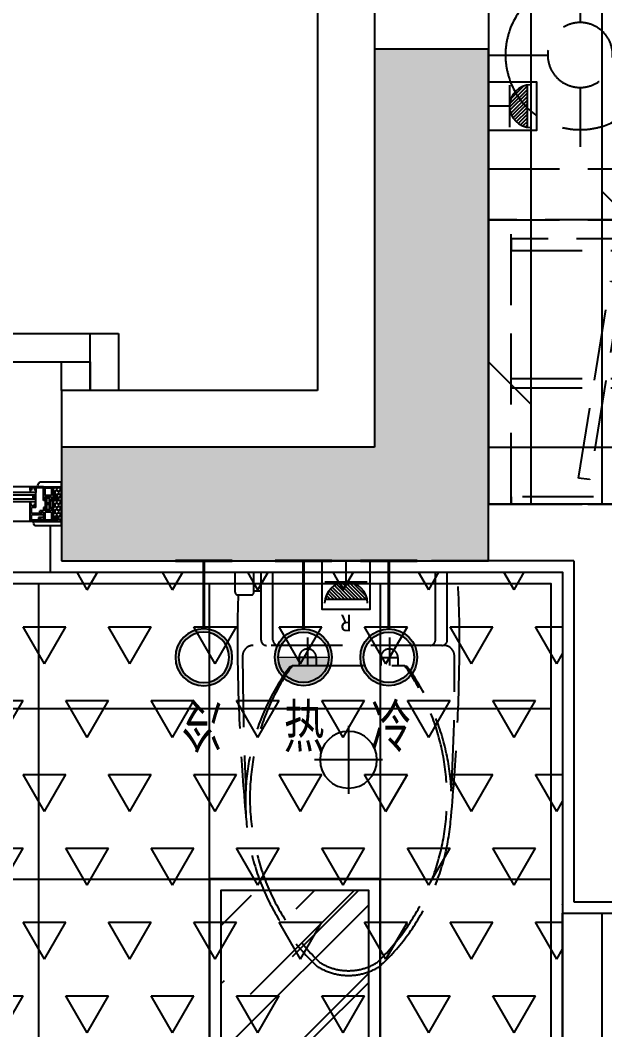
# Model space of a CAD drawing. Header units: millimetres. Extents: x -28014 to 297841, y -81741 to 47579.
# Drawn here: x 83011 to 84038, y -27184 to -25408 of the extents above; entities that cross this region are included whole.
import ezdxf

# ---------------------------------------------------------------- set-up
doc = ezdxf.new("R2010")
doc.units = ezdxf.units.MM
doc.header["$MEASUREMENT"] = 0
doc.linetypes.add('__DASH', pattern=[0.35, 0.25, -0.1])
for name, color, linetype in [('A-楼面-家具', 8, 'Continuous'), ('AR9-剪力墙（柱）填充', 250, 'Continuous'), ('AR9-剪力墙（柱）线', 6, 'Continuous'), ('AR9-墙线', 160, 'Continuous'), ('AR9-建筑幕墙（窗）', 12, 'Continuous'), ('DS-4BS-固定家具(高柜)', 30, 'Continuous'), ('DS-4BS-墙体完成面', 20, 'Continuous'), ('EM-强电图标', 14, 'Continuous'), ('EM-给排水图标', 14, 'Continuous'), ('FC-地面造型线', 136, 'Continuous'), ('FC-平面高差线', 144, 'Continuous'), ('FF-厨卫（地坪隐）', 31, 'Continuous'), ('FF-活动家具', 51, 'Continuous'), ('RC-天花灯具', 2, 'Continuous'), ('RC-天花轮廓线', 30, 'Continuous'), ('SURFACE', 6, 'Continuous'), ('装饰', 152, 'Continuous')]:
    doc.layers.add(name, color=color, linetype=linetype)
doc.styles.add('宋体', font='', dxfattribs={"width": 0.8})
doc.styles.get('宋体').set_extended_font_data('SimSun')

# ---------------------------------------------------------------- blocks, each defined once
blk = doc.blocks.new('g1')
at = {"linetype": '__DASH', "ltscale": 500}
for p, q in [((40.00000000960426, 500.0000002374873), (9.604264050722122e-09, 500.0000002374873)), ((9.604264050722122e-09, 500.0000002374873), (9.604264050722122e-09, 1.932494342327118e-08)), ((9.604264050722122e-09, 1.932494342327118e-08), (9.604264050722122e-09, 500.0000002374873)), ((9.604264050722122e-09, 500.0000002374873), (1800.000000009604, 500.0000002374873)), ((1800.000000009604, 500.0000002374873), (9.604264050722122e-09, 500.0000002374873)), ((9.604264050722122e-09, 500.0000002374873), (9.604264050722122e-09, 1.932494342327118e-08)), ((40.00000000960426, 1.932494342327118e-08), (40.00000000960426, 500.0000002374873)), ((1800.000000009604, 500.0000002374873), (1760.000000009604, 500.0000002374873)), ((1760.000000009604, 500.0000002374873), (1760.000000009604, 1.932494342327118e-08)), ((1800.000000009604, 1.932494342327118e-08), (1800.000000009604, 500.0000002374873)), ((1800.000000009604, 500.0000002374873), (1800.000000009604, 1.932494342327118e-08)), ((1800.000000009604, 1.932494342327118e-08), (1800.000000009604, 500.0000002374873)), ((1210.000000009604, 491.6666668828984), (590.0000000096043, 491.6666668828693)), ((590.0000000096043, 491.6666668828693), (590.0000000096043, 470.8333335580537)), ((1210.000000009604, 470.8333335580828), (1210.000000009604, 491.6666668828984)), ((630.0000000096043, 466.6666668719845), (40.00000000960426, 466.6666668719845)), ((40.00000000960426, 466.6666668719845), (40.00000000960426, 445.8333335471689)), ((590.0000000096043, 470.8333335580537), (1210.000000009604, 470.8333335580828)), ((630.0000000096043, 445.8333335471689), (630.0000000096043, 466.6666668719845)), ((1170.000000009604, 445.8333335471689), (1170.000000009604, 466.6666668719845)), ((1170.000000009604, 466.6666668719845), (1760.000000009604, 466.6666668719845)), ((1760.000000009604, 466.6666668719845), (1760.000000009604, 445.8333335471689)), ((40.00000000960426, 445.8333335471689), (630.0000000096043, 445.8333335471689)), ((1760.000000009604, 445.8333335471689), (1170.000000009604, 445.8333335471689)), ((9.604264050722122e-09, 1.932494342327118e-08), (40.00000000960426, 1.932494342327118e-08)), ((1800.000000009604, 1.932494342327118e-08), (9.604264050722122e-09, 1.932494342327118e-08)), ((9.604264050722122e-09, 1.932494342327118e-08), (1800.000000009604, 1.932494342327118e-08)), ((40.00000000960426, 12.50000002476736), (40.00000000960426, 1.932494342327118e-08)), ((1760.000000009604, 12.50000002476736), (40.00000000960426, 12.50000002476736)), ((40.00000000960426, 1.932494342327118e-08), (1760.000000009604, 1.932494342327118e-08)), ((1760.000000009604, 1.932494342327118e-08), (1760.000000009604, 12.50000002476736)), ((1760.000000009604, 1.932494342327118e-08), (1800.000000009604, 1.932494342327118e-08))]:
    blk.add_line(p, q, dxfattribs=at)
at = {"color": 8, "linetype": '__DASH', "ltscale": 500}
for p, q in [((158.1321775684482, 45.42464958503842), (214.9520320766023, 392.2069863420329)), ((214.9520320766023, 392.2069863420329), (234.7681655967026, 389.9522302098048)), ((276.8862221023883, 45.42464958503842), (333.7060766105424, 392.2069863420329)), ((333.7060766105424, 392.2069863420329), (353.5222101306426, 389.9522302098048)), ((393.3998533253907, 45.42464958503842), (450.2197078335448, 392.2069863420329)), ((450.2197078335448, 392.2069863420329), (470.0358413536451, 389.9522302098048)), ((491.9879019882646, 45.42464958503842), (548.8077564964187, 392.2069863420329)), ((548.8077564964187, 392.2069863420329), (568.623890016519, 389.9522302098048)), ((703.7185000735917, 393.8158180399041), (723.7185000735917, 393.8158180399041)), ((703.7185000735917, 43.81581788719632), (703.7185000735917, 393.8158180399041)), ((723.7185000735917, 393.8158180399041), (723.7185000735917, 43.81581788719632)), ((771.8630586490617, 395.7140289979288), (791.8494238458225, 396.3293463398295)), ((787.3690556581714, 45.95263790152967), (771.8630586490617, 395.7140289979288)), ((791.8494238458225, 396.3293463398295), (807.3554208549322, 46.56795524337213)), ((931.6333707054728, 393.8158180399041), (951.6333707054728, 393.8158180399041)), ((931.6333707054728, 43.81581788719632), (931.6333707054728, 393.8158180399041)), ((951.6333707054728, 393.8158180399041), (951.6333707054728, 43.81581788719632)), ((999.7779292809428, 395.7140289979288), (1019.764294477704, 396.3293463398295)), ((1015.283926290052, 45.95263790152967), (999.7779292809428, 395.7140289979288)), ((1019.764294477704, 396.3293463398295), (1035.270291486813, 46.56795524337213)), ((1137.783573731605, 395.7140289979288), (1157.769938928366, 396.3293463398295)), ((1153.289570740715, 45.95263790152967), (1137.783573731605, 395.7140289979288)), ((1157.769938928366, 396.3293463398295), (1173.275935937476, 46.56795524337213)), ((1280.188212010893, 45.42464958503842), (1337.008066519047, 392.2069863420329)), ((1337.008066519047, 392.2069863420329), (1356.824200039147, 389.9522302098048)), ((1463.609708871576, 45.42464958503842), (1520.42956337973, 392.2069863420329)), ((1520.42956337973, 392.2069863420329), (1540.24569689983, 389.9522302098048)), ((1675.340306956903, 393.8158180399041), (1695.340306956903, 393.8158180399041)), ((1675.340306956903, 43.81581788719632), (1675.340306956903, 393.8158180399041)), ((1695.340306956903, 393.8158180399041), (1695.340306956903, 43.81581788719632)), ((234.7681655967026, 389.9522302098048), (177.9483110885485, 43.16989345275215)), ((353.5222101306426, 389.9522302098048), (296.7023556224885, 43.16989345275215)), ((470.0358413536451, 389.9522302098048), (413.215986845491, 43.16989345275215)), ((568.623890016519, 389.9522302098048), (511.8040355083649, 43.16989345275215)), ((1356.824200039147, 389.9522302098048), (1300.004345530993, 43.16989345275215)), ((1540.24569689983, 389.9522302098048), (1483.425842391676, 43.16989345275215)), ((40.00000000960426, 220.833333450224), (1760.000000009604, 220.8333334507188)), ((40.00000000960426, 204.1666667762911), (1760.000000009604, 204.1666667767568)), ((177.9483110885485, 43.16989345275215), (158.1321775684482, 45.42464958503842)), ((296.7023556224885, 43.16989345275215), (276.8862221023883, 45.42464958503842)), ((413.215986845491, 43.16989345275215), (393.3998533253907, 45.42464958503842)), ((511.8040355083649, 43.16989345275215), (491.9879019882646, 45.42464958503842)), ((723.7185000735917, 43.81581788719632), (703.7185000735917, 43.81581788719632)), ((807.3554208549322, 46.56795524337213), (787.3690556581714, 45.95263790152967)), ((951.6333707054728, 43.81581788719632), (931.6333707054728, 43.81581788719632)), ((1035.270291486813, 46.56795524337213), (1015.283926290052, 45.95263790152967)), ((1173.275935937476, 46.56795524337213), (1153.289570740715, 45.95263790152967)), ((1300.004345530993, 43.16989345275215), (1280.188212010893, 45.42464958503842)), ((1483.425842391676, 43.16989345275215), (1463.609708871576, 45.42464958503842)), ((1695.340306956903, 43.81581788719632), (1675.340306956903, 43.81581788719632))]:
    blk.add_line(p, q, dxfattribs=at)
blk = doc.blocks.new('matong')
at = {"layer": 'FF-厨卫（地坪隐）', "linetype": '__DASH', "ltscale": 500}
for p, q in [((-195.1406733547919, -35.20177424012218), (-195.1406835178786, 0)), ((-195.1406835178786, 0), (195.1406835178786, 0)), ((-162.0623171959014, -35.20176469004946), (-162.0623273590172, 0)), ((-149.5019829914963, -119.2252131128334), (-149.5020029775042, 0)), ((-128.5315214803268, -119.2252070584218), (-128.5315414663346, 0)), ((-128.5315214803268, -119.2252070584218), (-128.5315414663346, 0)), ((156.9108718886564, -119.2250963706756), (156.9108519026777, 0)), ((177.8813333997969, -119.2250903163222), (177.8813134138181, 0)), ((-162.062317878037, -32.83902496442897), (-149.501993496553, -32.83902133803349)), ((-190.4151925392216, -39.92725232709199), (-166.7877952828712, -39.92724550561979)), ((-67.63757366937352, -115.0008102348074), (-67.63758789785788, -164.2837611003779)), ((76.01697319225059, -115.0008102348074), (76.01698742070585, -164.2837611003779)), ((168.4303772258572, -128.6760519474628), (-163.1335581759922, -128.6761701768846)), ((-82.75911804905627, -150.1073183808476), (-82.75912214192795, -164.2837567346287)), ((-52.51604956091614, -150.1073271122877), (-82.75911804905627, -150.1073183808476)), ((-52.51604956091614, -150.1073271122877), (-52.51605365378782, -164.2837654661271)), ((60.89544908376411, -150.1073271122877), (91.13851757193333, -150.1073183808476)), ((60.89544908376411, -150.1073271122877), (60.89545317666489, -164.2837654661271)), ((91.13851757193333, -150.1073183808476), (91.13852166480501, -164.2837567346287)), ((-98.65942729928065, -165.9099478647695), (-96.25650080569903, -165.9099471707013)), ((-94.70040871528909, -164.283810388064), (103.079808238137, -164.2837532869307)), ((107.0388277613092, -165.9098884775303), (104.6359012674948, -165.9098891710746))]:
    blk.add_line(p, q, dxfattribs=at)
for centre, radius, start, end in [((-1455.269279649132, -119.7827741121873), 1654.751026437206, 358.9499548864706, 4.151111013054722), ((-190.4151939036383, -35.20177287579281), 4.72547945126202, 180.0000165418644, 270.0000165335268), ((-166.7877966472879, -35.20176605437882), 4.725479451268996, 270.0000165335268, 1.654186439612417e-05), ((2262.169045539194, -120.1476823489065), 2453.176468827727, 178.1260573664972, 180.6997493681524), ((-140.0510240890435, -119.2252103844658), 9.450958902537993, 180.0000165418644, 270.0000165335268), ((-119.080562577903, -119.2252043300541), 9.450958902537993, 180.0000165418644, 270.0000165335268), ((147.4599129859998, -119.2250990992761), 9.450958902551946, 270.0000165335268, 1.654186439612417e-05), ((168.4303744971403, -119.2250930449227), 9.45095890252404, 270.0000165335268, 1.654186439612417e-05), ((-163.1335527189658, -147.5780879821396), 18.90191780507599, 90.00001653352676, 179.119442308295), ((-67.63758380486979, -150.1073227465968), 15.12153424406777, 359.9999834581356, 179.9999834581356), ((76.01698332774686, -150.1073227465968), 15.12153424406777, 1.654186439612417e-05, 180.0000165418644), ((171.5129194985784, -147.5779688626062), 18.90191780506775, 0.8805907660042968, 90.00001653352676), ((3295.240800526459, -107.0441471002996), 3486.33124298492, 180.7077371165213, 185.4616806850745), ((7303.35932074528, -92.37433856760617), 7485.593979745891, 180.4203175465121, 182.2415752478205), ((-3286.876447919843, -107.04484312149), 3486.346270300948, 354.5383559198447, 359.2922795933648), ((-3196.412089501013, -187.6003386707744), 3387.064604911434, 356.6562167795232, 0.6819508591231682), ((220.9219095917069, -402.8264622021234), 397.8211478238459, 143.449202160355, 226.948245953774), ((232.9591573146754, -397.1924393454101), 402.004005766397, 144.5938315274017, 226.0233137532105), ((-224.5796612433915, -397.1925324022304), 402.0040140740497, 313.9767125482976, 35.40619388299773), ((-212.5424100549426, -402.8265497141401), 397.8211557191078, 313.0517804043128, 36.55082333368646), ((4.217561307974393, -606.4966026027105), 94.50958902538298, 237.7953597578052, 302.2046733247209), ((4.217561307974393, -606.4966026027105), 102.8566682790391, 237.7953597578052, 302.2046733247209)]:
    blk.add_arc(centre, radius, start, end, dxfattribs=at)
blk = doc.blocks.new('400床头柜')
at = {"layer": 'FF-活动家具', "linetype": '__DASH', "ltscale": 500}
for p, q in [((199.9999999999709, 5.820766091346741e-11), (199.9999999999709, -104.2471858984209)), ((38.67105004054611, -161.3537415284081), (142.9182413225353, -161.3537415284081)), ((257.0817586775229, -161.353741528641), (361.3289499592793, -161.3537415284081)), ((200.0000000000291, -218.4107140204287), (200.0000000000291, -322.6578999189078))]:
    blk.add_line(p, q, dxfattribs=at)
blk.add_lwpolyline([(0, -400), (0, 0), (400.0000000000291, 0), (400.0000000000291, -400)], close=True, dxfattribs=at)
for radius in [131.328, 57.0817640611005]:
    blk.add_circle((200.0000000000291, -161.3289499594248), radius, dxfattribs=at)
blk = doc.blocks.new('s54deg2541')
at = {"layer": 'A-楼面-家具', "color": 0, "xscale": -1}
blk.add_blockref('400床头柜', (40838.95408394537, 5184.599057010128), dxfattribs=at)
blk = doc.blocks.new('*U249')
at = {"layer": 'AR9-建筑幕墙（窗）'}
h = blk.add_hatch(dxfattribs=at)
h.set_pattern_fill('HONEY', color=250, scale=2.333308006735999)
h.set_pattern_definition([(1.667559113981895e-09, (-50793.7736316727, 158863.6490238107), (5.556189690946738, 3.207866847442461), [3.704126460693399, -7.408252921386797]), (120.0000000016675, (-50793.7736316727, 158863.6490238107), (-5.55618902731644, 3.207867996883855), [3.704126460693292, -7.408252921386583]), (60.00000000166753, (-50793.7736316727, 158863.6490238107), (6.636302977941727e-07, 6.415734844326314), [-7.408252921386794, 3.704126460693397])])
h.paths.add_polyline_path([(-28.05519676091603, 330.1263833773738), (33.05519676202437, 330.1263833754424), (33.05519676247685, 345.681770089551), (-28.05519676046333, 345.6817700914825)])
h = blk.add_hatch(dxfattribs=at)
h.set_pattern_fill('HONEY', color=250, scale=2.333308006735999)
h.set_pattern_definition([(1.667559113981895e-09, (-50793.7736316727, 158609.3307939181), (5.556189690946738, 3.207866847442461), [3.704126460693399, -7.408252921386797]), (120.0000000016675, (-50793.7736316727, 158609.3307939181), (-5.55618902731644, 3.207867996883855), [3.704126460693292, -7.408252921386583]), (60.00000000166753, (-50793.7736316727, 158609.3307939181), (6.636302977941727e-07, 6.415734844326314), [-7.408252921386794, 3.704126460693397])])
h.paths.add_polyline_path([(-28.05519676091603, -238.7628431804567), (33.05519676202437, -238.7628431791438), (33.05519676247685, -254.3182298932525), (-28.05519676046333, -254.3182298945653)])
for p, q in [((-35.83289011760826, 345.6817700902149), (-35.83289011756301, 306.7933033140883)), ((40.83289011760826, 345.6817700888566), (-35.83289011760826, 345.6817700902149)), ((-28.05519676381346, 330.1263833790941), (-28.05519676218387, 345.6817700917541)), ((-28.05519676381346, 330.1263833790941), (-28.05519676218387, 345.6817700917541)), ((-28.05519676050881, 325.3727836066531), (-28.05519676218387, 345.6817700900338)), ((33.05519676213862, 301.2308525993245), (33.05519676227436, 345.6817700895358)), ((33.05519676213862, 301.2308525993245), (33.05519676227436, 345.6817700895358)), ((33.05519675856203, 296.4772528268383), (33.05519676227436, 345.6817700877249)), ((33.05519676159565, 337.9040767331153), (33.05519676159565, 290.4601472628166)), ((40.83289011760826, 345.6817700888566), (40.83289011570696, 298.8975445757926)), ((-28.05519676259109, 313.7932273301766), (-28.05519676259109, 330.1263833773286)), ((-28.05519676259109, 313.7932273301766), (-28.05519676259109, 300.5711486253393)), ((-28.05519676259109, 300.5711486253393), (-28.05519676259109, 290.4601472628166)), ((-28.05519676259109, -199.0966070658994), (-28.05519676259109, 290.4601472628166)), ((-21.83304207800711, 290.4601472628166), (-28.05519676259109, 290.4601472628166)), ((-21.83304207796186, 290.4601472628166), (-17.94419540011381, 290.4601472628166)), ((-17.94419540011381, -199.0966070658994), (-17.94419540011381, 290.4601472628166)), ((-1.611039352916578, -199.0966070658542), (-1.611039352916577, 290.4601472627713)), ((2.2778073249317, 290.4601472628166), (-1.611039352916578, 290.4601472627713)), ((33.05519676159565, 290.4601472628166), (2.2778073249317, 290.4601472627713)), ((33.05519676159565, -199.0966070658994), (33.05519676159565, 290.4601472628166)), ((-21.83304207800711, -199.0966070658994), (-28.05519676259109, -199.0966070658994)), ((-28.05519676259109, -209.2076084284222), (-28.05519676259109, -199.0966070658994)), ((-28.05519676259109, -222.4296871332594), (-28.05519676259109, -209.2076084284222)), ((-21.83304207796186, -199.0966070658994), (-17.94419540011381, -199.0966070658994)), ((2.2778073249317, -199.0966070658994), (-1.611039352916578, -199.0966070658542)), ((33.05519676159565, -199.0966070658994), (2.2778073249317, -199.0966070658542)), ((33.05519676159565, -246.540536536198), (33.05519676159565, -199.0966070658994)), ((33.05519675856203, -205.1137126299211), (33.05519676227436, -254.3182298908077)), ((33.05519676213862, -209.8673124024074), (33.05519676227436, -254.3182298926185)), ((33.05519676213862, -209.8673124024074), (33.05519676227436, -254.3182298926185)), ((40.83289011760826, -254.3182298919396), (40.83289011570696, -207.5340043788756)), ((-35.83289011760826, -254.3182298932977), (-35.83289011756301, -215.4297631171712)), ((-28.05519676259109, -222.4296871332594), (-28.05519676259109, -238.7628431804114)), ((-28.05519676050881, -234.009243409736), (-28.05519676218387, -254.3182298931165)), ((-28.05519676381346, -238.762843182177), (-28.05519676218387, -254.3182298948368)), ((-28.05519676381346, -238.762843182177), (-28.05519676218387, -254.3182298948368)), ((40.83289011760826, -254.3182298919396), (-35.83289011760826, -254.3182298932977))]:
    blk.add_line(p, q, dxfattribs=at)
at = {"layer": 'AR9-建筑幕墙（窗）', "color": 8}
for p, q in [((-12.4998100510179, 330.1263833773286), (-12.4998100510179, 337.9040767331153)), ((-12.4998100510179, 337.9040767331153), (-5.499886030809876, 337.9040767331153)), ((-5.499886030809876, 337.9040767331153), (-5.499886030809876, 335.5707687263792)), ((33.05519676159565, 337.9040767331153), (26.0552727413874, 337.9040767331153)), ((26.0552727413874, 337.9040767331153), (26.0552727413874, 335.5707687263792)), ((-28.05519676259109, 330.1263833773286), (-12.4998100510179, 330.1263833773286)), ((-25.72188875585516, 316.1265353369125), (-25.72188875585516, 327.7930753705473)), ((-25.72188875585516, 327.7930753705473), (-12.4998100510179, 327.7930753705925)), ((-12.4998100510179, 327.7930753705925), (-12.4998100510179, 316.1265353369125)), ((-10.16650204428197, 330.1263833773286), (-10.16650204428197, 335.5707687263792)), ((-5.499886030809876, 335.5707687263792), (-10.16650204428197, 335.5707687263792)), ((-10.16650204428197, 330.1263833773286), (30.72188875485926, 330.1263833772833)), ((-10.16650204428197, 327.7930753705925), (-6.277655366388672, 327.7930753705925)), ((-10.16650204428197, 327.7930753705925), (-10.16650204428197, 316.1265353368673)), ((-6.277655366388672, 327.7930753705473), (-6.277655366388672, 327.0153060349687)), ((-6.277655366388672, 327.0153060349687), (-3.944347359652738, 327.0153060349687)), ((-3.944347359652738, 327.0153060349687), (-3.944347359697986, 330.1263833772833)), ((1.111153321608754, 324.6819980282327), (1.111153321608754, 319.2376126792273)), ((3.444461328344914, 324.6819980282327), (3.444461328344914, 319.2376126792273)), ((8.499962009606179, 327.0153060349687), (8.499962009651426, 330.1263833772833)), ((10.83327001634211, 327.0153060349687), (8.499962009606179, 327.0153060349687)), ((10.83327001634211, 327.7930753705473), (14.72211669423541, 327.7930753705473)), ((10.83327001634211, 327.7930753705473), (10.83327001634211, 327.0153060349687)), ((14.72211669423541, 327.7930753705925), (14.72211669423541, 316.1265353369125)), ((17.05542470097134, 327.7930753705925), (30.72188875485926, 327.7930753705925)), ((17.05542470097134, 327.7930753705925), (17.05542470097134, 316.1265353369125)), ((26.0552727413874, 335.5707687263792), (30.72188875485926, 335.5707687263792)), ((30.72188875485926, 335.5707687263792), (30.72188875485926, 330.1263833772833)), ((30.72188875485926, 327.7930753705925), (30.72188875485926, 316.1265353369125)), ((-25.72188875585516, 316.1265353369125), (-12.4998100510179, 316.1265353369125)), ((-25.72188875585516, 313.7932273301766), (-25.72188875585516, 300.5711486253393)), ((-3.944347359697986, 313.7932273301766), (-25.72188875585516, 313.7932273301766)), ((-10.16650204428197, 316.1265353369125), (-6.277655366388672, 316.1265353369125)), ((-6.277655366388672, 316.1265353369578), (-6.277655366388672, 316.9043046725366)), ((-6.277655366388672, 316.9043046725366), (-3.944347359652738, 316.9043046725366)), ((-3.944347359652738, 316.9043046725366), (-3.944347359697986, 313.7932273301766)), ((10.83327001634211, 316.9043046724913), (8.499962009606179, 316.9043046725366)), ((8.499962009606179, 316.9043046725366), (8.499962009651426, 313.7932273301766)), ((8.499962009651426, 313.7932273301766), (10.83327001634211, 313.7932273301766)), ((10.83327001634211, 316.1265353369578), (10.83327001634211, 316.9043046724913)), ((10.83327001634211, 316.1265353369125), (14.72211669423541, 316.1265353369125)), ((10.83327001634211, 313.7932273301766), (14.72211669423541, 313.7932273301766)), ((14.72211669423541, 313.7932273301766), (14.72211669423541, 307.5710726455474)), ((19.38873270770728, 307.5710726455474), (14.72211669423541, 307.5710726455474)), ((17.05542470097134, 316.1265353369125), (30.72188875485926, 316.1265353369125)), ((17.05542470097134, 313.7932273301313), (30.72188875485926, 313.7932273301766)), ((17.05542470097134, 309.9043806522833), (17.05542470097134, 313.7932273301313)), ((17.05542470097134, 313.7932273301766), (17.05542470097134, 309.9043806522833)), ((19.38873270770728, 309.9043806522833), (17.05542470097134, 309.9043806522833)), ((19.38873270770728, 309.9043806522833), (17.05542470097134, 309.9043806522833)), ((19.38873270770728, 309.9043806522833), (19.38873270770728, 307.5710726455474)), ((19.38873270770728, 309.9043806522833), (19.38873270770728, 292.7934552695526)), ((21.72204071444344, 313.7932273301766), (21.72204071444344, 292.7934552695526)), ((26.0552727413874, 313.7932273301766), (26.0552727413874, 305.2377646388113)), ((26.0552727413874, 305.2377646388113), (30.72188875485926, 305.2377646388113)), ((28.38858074812333, 309.9043806522833), (30.72188875485926, 309.9043806522833)), ((28.38858074812333, 309.9043806522833), (28.38858074812333, 307.5710726455474)), ((28.38858074812333, 307.5710726455474), (33.05519676159565, 307.5710726455474)), ((30.72188875485926, 313.7932273301766), (30.72188875485926, 309.9043806522833)), ((30.72188875485926, 305.2377646388113), (30.72188875485926, 292.7934552695526)), ((-25.72188875585516, 300.5711486253393), (-21.83304207796186, 300.5711486253393)), ((-25.72188875585516, 298.2378406186032), (-25.72188875585516, 292.7934552695526)), ((-25.72188875585516, 298.2378406186032), (-21.83304207796186, 298.2378406186032)), ((-21.83304207800711, 292.7934552695526), (-25.72188875585516, 292.7934552695526)), ((-25.72188875585516, 292.7934552695526), (-21.83304207796186, 292.7934552695526)), ((-21.83304207796186, 300.5711486253393), (-21.83304207796186, 298.2378406186032)), ((-21.83304207796186, 300.5711486253393), (-17.94419540011381, 300.5711486253393)), ((-21.83304207796186, 292.7934552695526), (-21.83304207796186, 290.4601472628166)), ((-17.94419540006857, 300.5711486253393), (-17.94419540011381, 290.4601472628166)), ((-13.2775793865967, 300.5711486253393), (-17.94419540006857, 300.5711486253393)), ((-13.2775793865967, -209.2076084284222), (-13.2775793865967, 300.5711486253393)), ((-6.277655366388672, 300.571148625294), (-13.27757938664195, 300.571148625294)), ((-6.277655366433919, 295.904532611822), (-13.27757938664195, 300.571148625294)), ((-6.277655366388672, 300.571148625294), (-13.2775793865967, 295.904532611822)), ((-6.277655366388672, 295.904532611822), (-13.27757938664195, 295.904532611822)), ((-6.277655366388672, -209.2076084283767), (-6.277655366388672, 300.5711486253393)), ((-1.611039352916578, 300.5711486253393), (-6.277655366433919, 300.5711486253393)), ((-1.611039352916578, 300.5711486253393), (-1.611039352916578, 290.4601472627713)), ((2.277807324976948, 300.571148625294), (-1.611039352916578, 300.571148625294)), ((8.499962009560932, 300.5711486253393), (2.277807324976948, 300.571148625294)), ((2.277807324976948, 300.571148625294), (2.277807324976948, 298.2378406185579)), ((6.166654002824771, 298.2378406185579), (2.2778073249317, 298.2378406185579)), ((6.166654002824771, 292.7934552695074), (2.2778073249317, 292.7934552695526)), ((2.2778073249317, 292.7934552695526), (2.2778073249317, 290.4601472628166)), ((6.166654002824771, 298.2378406185579), (6.166654002824771, 292.7934552695526)), ((8.499962009560932, 300.5711486253393), (8.499962009560932, 292.7934552695074)), ((19.38873270770728, 292.7934552695526), (8.499962009560932, 292.7934552695526)), ((30.72188875485926, 292.7934552695526), (21.72204071444344, 292.7934552695526)), ((-21.83304207800711, -201.4299150726356), (-25.72188875585516, -201.4299150726356)), ((-25.72188875585516, -201.4299150726356), (-21.83304207796186, -201.4299150726356)), ((-25.72188875585516, -206.874300421686), (-25.72188875585516, -201.4299150726356)), ((-25.72188875585516, -206.874300421686), (-21.83304207796186, -206.874300421686)), ((-25.72188875585516, -222.4296871332594), (-25.72188875585516, -209.2076084284222)), ((-25.72188875585516, -209.2076084284222), (-21.83304207796186, -209.2076084284222)), ((-21.83304207796186, -201.4299150726356), (-21.83304207796186, -199.0966070658994)), ((-21.83304207796186, -209.2076084284222), (-21.83304207796186, -206.874300421686)), ((-21.83304207796186, -209.2076084284222), (-17.94419540011381, -209.2076084284222)), ((-17.94419540006857, -209.2076084284222), (-17.94419540011381, -199.0966070658994)), ((-13.2775793865967, -209.2076084284222), (-17.94419540006857, -209.2076084284222)), ((-6.277655366388672, -204.5409924149048), (-13.27757938664195, -204.5409924149048)), ((-6.277655366433919, -204.5409924149048), (-13.27757938664195, -209.2076084283767)), ((-6.277655366388672, -209.2076084283767), (-13.2775793865967, -204.5409924149048)), ((-6.277655366388672, -209.2076084283767), (-13.27757938664195, -209.2076084283767)), ((-1.611039352916578, -209.2076084284222), (-6.277655366433919, -209.2076084284222)), ((-1.611039352916578, -209.2076084284222), (-1.611039352916578, -199.0966070658542)), ((2.277807324976948, -209.2076084283767), (-1.611039352916578, -209.2076084283767)), ((2.2778073249317, -201.4299150726356), (2.2778073249317, -199.0966070658994)), ((6.166654002824771, -201.4299150725901), (2.2778073249317, -201.4299150726356)), ((6.166654002824771, -206.8743004216408), (2.2778073249317, -206.8743004216408)), ((2.277807324976948, -209.2076084283767), (2.277807324976948, -206.8743004216408)), ((8.499962009560932, -209.2076084284222), (2.277807324976948, -209.2076084283767)), ((6.166654002824771, -206.8743004216408), (6.166654002824771, -201.4299150726356)), ((19.38873270770728, -201.4299150726356), (8.499962009560932, -201.4299150726356)), ((8.499962009560932, -209.2076084284222), (8.499962009560932, -201.4299150725901)), ((19.38873270770728, -218.5408404553662), (19.38873270770728, -201.4299150726356)), ((30.72188875485926, -201.4299150726356), (21.72204071444344, -201.4299150726356)), ((21.72204071444344, -222.4296871332594), (21.72204071444344, -201.4299150726356)), ((30.72188875485926, -213.8742244418941), (30.72188875485926, -201.4299150726356)), ((-3.944347359697986, -222.4296871332594), (-25.72188875585516, -222.4296871332594)), ((-25.72188875585516, -224.7629951399954), (-25.72188875585516, -236.42953517363)), ((-25.72188875585516, -224.7629951399954), (-12.4998100510179, -224.7629951399954)), ((-12.4998100510179, -236.4295351736755), (-12.4998100510179, -224.7629951399954)), ((-10.16650204428197, -224.7629951399954), (-6.277655366388672, -224.7629951399954)), ((-10.16650204428197, -236.4295351736755), (-10.16650204428197, -224.7629951399501)), ((-6.277655366388672, -224.7629951400406), (-6.277655366388672, -225.5407644756194)), ((-6.277655366388672, -225.5407644756194), (-3.944347359652738, -225.5407644756194)), ((-3.944347359652738, -225.5407644756194), (-3.944347359697986, -222.4296871332594)), ((1.111153321608754, -233.3184578313155), (1.111153321608754, -227.8740724823101)), ((3.444461328344914, -233.3184578313155), (3.444461328344914, -227.8740724823101)), ((8.499962009606179, -225.5407644756194), (8.499962009651426, -222.4296871332594)), ((8.499962009651426, -222.4296871332594), (10.83327001634211, -222.4296871332594)), ((10.83327001634211, -225.5407644755742), (8.499962009606179, -225.5407644756194)), ((10.83327001634211, -222.4296871332594), (14.72211669423541, -222.4296871332594)), ((10.83327001634211, -224.7629951399954), (14.72211669423541, -224.7629951399954)), ((10.83327001634211, -224.7629951400406), (10.83327001634211, -225.5407644755742)), ((14.72211669423541, -222.4296871332594), (14.72211669423541, -216.2075324486302)), ((19.38873270770728, -216.2075324486302), (14.72211669423541, -216.2075324486302)), ((14.72211669423541, -236.4295351736755), (14.72211669423541, -224.7629951399954)), ((19.38873270770728, -218.5408404553662), (17.05542470097134, -218.5408404553662)), ((17.05542470097134, -218.5408404553662), (17.05542470097134, -222.4296871332142)), ((17.05542470097134, -222.4296871332594), (17.05542470097134, -218.5408404553662)), ((19.38873270770728, -218.5408404553662), (17.05542470097134, -218.5408404553662)), ((17.05542470097134, -222.4296871332142), (30.72188875485926, -222.4296871332594)), ((17.05542470097134, -224.7629951399954), (30.72188875485926, -224.7629951399954)), ((17.05542470097134, -236.4295351736755), (17.05542470097134, -224.7629951399954)), ((19.38873270770728, -218.5408404553662), (19.38873270770728, -216.2075324486302)), ((26.0552727413874, -213.8742244418941), (30.72188875485926, -213.8742244418941)), ((26.0552727413874, -222.4296871332594), (26.0552727413874, -213.8742244418941)), ((28.38858074812333, -216.2075324486302), (33.05519676159565, -216.2075324486302)), ((28.38858074812333, -218.5408404553662), (28.38858074812333, -216.2075324486302)), ((28.38858074812333, -218.5408404553662), (30.72188875485926, -218.5408404553662)), ((30.72188875485926, -222.4296871332594), (30.72188875485926, -218.5408404553662)), ((30.72188875485926, -236.4295351736755), (30.72188875485926, -224.7629951399954)), ((-28.05519676259109, -238.7628431804114), (-12.4998100510179, -238.7628431804114)), ((-25.72188875585516, -236.42953517363), (-12.4998100510179, -236.4295351736755)), ((-12.4998100510179, -238.7628431804114), (-12.4998100510179, -246.540536536198)), ((-12.4998100510179, -246.540536536198), (-5.499886030809876, -246.540536536198)), ((-10.16650204428197, -236.4295351736755), (-6.277655366388672, -236.4295351736755)), ((-10.16650204428197, -238.7628431804114), (-10.16650204428197, -244.2072285294621)), ((-10.16650204428197, -238.7628431804114), (30.72188875485926, -238.7628431803662)), ((-5.499886030809876, -244.2072285294621), (-10.16650204428197, -244.2072285294621)), ((-6.277655366388672, -236.42953517363), (-6.277655366388672, -235.6517658380517)), ((-6.277655366388672, -235.6517658380517), (-3.944347359652738, -235.6517658380517)), ((-5.499886030809876, -246.540536536198), (-5.499886030809876, -244.2072285294621)), ((-3.944347359652738, -235.6517658380517), (-3.944347359697986, -238.7628431803662)), ((10.83327001634211, -235.6517658380517), (8.499962009606179, -235.6517658380517)), ((8.499962009606179, -235.6517658380517), (8.499962009651426, -238.7628431803662)), ((10.83327001634211, -236.42953517363), (10.83327001634211, -235.6517658380517)), ((10.83327001634211, -236.42953517363), (14.72211669423541, -236.42953517363)), ((17.05542470097134, -236.4295351736755), (30.72188875485926, -236.4295351736755)), ((26.0552727413874, -246.540536536198), (26.0552727413874, -244.2072285294621)), ((26.0552727413874, -244.2072285294621), (30.72188875485926, -244.2072285294621)), ((33.05519676159565, -246.540536536198), (26.0552727413874, -246.540536536198)), ((30.72188875485926, -244.2072285294621), (30.72188875485926, -238.7628431803662))]:
    blk.add_line(p, q, dxfattribs=at)
for points in [[(1.111153321608754, 324.6819980282327), (-7.833194037545809, 324.6819980282327), (-7.833194037545809, 319.2376126792726), (1.111153321608754, 319.2376126792273)], [(10.83327001634211, 327.0153060349687), (-6.277655366388672, 327.0153060349687)], [(3.444461328344914, 319.2376126792273), (12.38880868749925, 319.2376126792726), (12.38880868749925, 324.6819980282327), (3.444461328344914, 324.6819980282327)], [(14.72211669423541, 316.9043046724913), (14.72211669423541, 316.9043046724913), (14.72211669423541, 327.0153060349687)], [(-6.277655366388672, 316.9043046724913), (10.83327001634211, 316.9043046724913)], [(1.111153321608754, -233.3184578313155), (-7.833194037545809, -233.3184578313155), (-7.833194037545809, -227.8740724823556), (1.111153321608754, -227.8740724823101)], [(-6.277655366388672, -225.5407644755742), (10.83327001634211, -225.5407644755742)], [(3.444461328344914, -227.8740724823101), (12.38880868749925, -227.8740724823556), (12.38880868749925, -233.3184578313155), (3.444461328344914, -233.3184578313155)], [(14.72211669423541, -225.5407644755742), (14.72211669423541, -225.5407644755742), (14.72211669423541, -235.6517658380517)], [(10.83327001634211, -235.6517658380517), (-6.277655366388672, -235.6517658380517)]]:
    blk.add_lwpolyline(points, dxfattribs=at)
at = {"layer": 'AR9-建筑幕墙（窗）'}
for centre, start, end in [((-26.23175832022343, 319.001186493526), 231.8160175271418, 263.2575898998442), ((31.2317583190918, 311.1054277558187), 276.7424101001559, 308.1839824728582), ((-26.23175832022343, -227.6376462966089), 96.74241010015574, 128.1839824728584), ((31.2317583190918, -219.7418875589015), 51.81601752714163, 83.25758989984426)]:
    blk.add_arc(centre, 15.53107026448006, start, end, dxfattribs=at)
blk = doc.blocks.new('20191226.11583981')
h = blk.add_hatch()
h.set_pattern_fill('AR-RROOF', color=250, scale=100.1333333332396, angle=225, style=0)
h.set_pattern_definition([(225, (220.2933333331021, 280.765537450101), (-107.906757550666, -287.7513534684425), [1907.539999998215, -254.3386666664286, 635.8466666660715, -127.1693333332143]), (225, (145.6578260271344, 116.2077321853358), (209.5189542442097, -29.67435832643319), [381.5079999996429, -41.96587999996072, 763.0159999992859, -95.37699999991074]), (225, (251.7661376186879, 159.3704352056047), (-407.3480097537641, -527.8438890186742), [1017.354666665714, -178.0370666665, 508.6773333328572, -127.1693333332143])])
h.paths.add_polyline_path([(279.9733333332697, 280.3733333330711), (20.02666666661389, 280.765537450101), (20.02666666661389, 20.41887078368018), (279.9733333332697, 20.02666666665027)])
blk.add_line((279.9733333332697, 20.02666666665027), (279.9733333332697, 280.3733333330711))
for points in [[(300, 0), (300, 300.3999999997213), (0, 300.3999999997213), (0, 0)], [(279.9733333332697, 20.02666666665027), (279.9733333332697, 280.3733333330711), (20.02666666661389, 280.3733333330711), (20.02666666661389, 20.02666666665027)]]:
    blk.add_lwpolyline(points, close=True)
blk = doc.blocks.new('五孔插座')
at = {"linetype": 'ByBlock'}
for p, q in [((702044.1998482372, -7681.373671831088), (702193.8686467052, -7681.373671831088)), ((702047.5462958048, -7693.427354574716), (702092.6957683341, -7738.576827103842)), ((702048.1187085586, -7681.373671831088), (702109.4090259785, -7742.663989251044)), ((702060.744804056, -7681.373671831088), (702122.5637859826, -7743.192653757799)), ((702073.3708995533, -7681.373671831088), (702133.8226189122, -7741.825391190191)), ((702085.9969950507, -7681.373671831088), (702143.7703023392, -7739.146979119836)), ((702098.623090548, -7681.373671831088), (702152.6879282781, -7735.438509561436)), ((702111.2491860453, -7681.373671831088), (702160.7283589691, -7730.852844754918)), ((702123.8752815427, -7681.373671831088), (702167.9763691113, -7725.474759399927)), ((702136.5013770399, -7681.373671831088), (702174.4732510371, -7719.34554582834)), ((702149.1274725373, -7681.373671831088), (702180.2267790457, -7712.472978339605)), ((702161.7535680346, -7681.373671831088), (702185.2129454212, -7704.833049217911)), ((702174.3796635319, -7681.373671831088), (702189.3704579241, -7696.364466223285)), ((702187.0057590293, -7681.373671831088), (702192.5847299069, -7686.952642708814)), ((702044.1998482372, -7743.274456203966), (702193.8686467052, -7743.274456203966)), ((702119.0342474713, -7743.274456204045), (702119.0342474711, -7818.274456203966))]:
    blk.add_line(p, q, dxfattribs=at)
blk.add_arc((702119.0342474713, -7667.088875437577), 76.18558076646751, 180.8916584410996, 359.1083415589003, dxfattribs=at)
blk = doc.blocks.new('*U82')
at = {"linetype": 'ByBlock'}
for p, q in [((701746.684434548, -9322.998048706151), (701820.9319906174, -9322.998048706151)), ((701748.6284990718, -9322.998048706151), (701779.0333418029, -9353.402891437117)), ((701754.8920405915, -9322.998048706151), (701785.5591427111, -9353.66515082591)), ((701761.1555821109, -9322.998048706151), (701791.1444139085, -9352.986880503775)), ((701767.4191236304, -9322.998048706151), (701796.0792512998, -9351.658176375684)), ((701773.6826651499, -9322.998048706151), (701800.5030987462, -9349.818482302588)), ((701779.9462066693, -9322.998048706151), (701804.4917880031, -9347.543630039974)), ((701786.2097481888, -9322.998048706151), (701808.0873740234, -9344.87567454071)), ((701792.4732897084, -9322.998048706151), (701811.3103410678, -9341.83510006576)), ((701798.7368312278, -9322.998048706151), (701814.1645458038, -9338.42576328225)), ((701805.0003727473, -9322.998048706151), (701816.6380785063, -9334.63575446521)), ((701811.2639142668, -9322.998048706151), (701818.7005333789, -9330.434667818172)), ((701817.5274557862, -9322.998048706151), (701820.2950663858, -9325.765659305645)), ((701748.344537094, -9328.977628247856), (701770.7422447489, -9351.375335902529)), ((701746.684434548, -9353.70573130608), (701820.9319906174, -9353.70573130608)), ((701783.8082125827, -9353.705731306118), (701783.8082125827, -9390.911660412265))]:
    blk.add_line(p, q, dxfattribs=at)
blk.add_lwpolyline([(701741.3082125826, -9390.911660408588), (701826.3082125826, -9390.911660408588), (701826.3082125826, -9305.911660408588), (701741.3082125826, -9305.911660408588)], close=True)
blk.add_arc((701783.8082125827, -9315.911660413974), 37.79407089214369, 180.8916584410718, 359.1083415589283, dxfattribs=at)
at = {"xscale": 0.496079054735609, "yscale": 0.496079054735609, "zscale": 0.496079054735609}
blk.add_blockref('五孔插座', (353477.2613912184, -5512.42945851319), dxfattribs=at)
at = {"linetype": 'ByBlock', "style": '宋体'}
blk.add_text('R', height=29.76474328494858, dxfattribs=at).set_placement((701774.0200532435, -9296.510272677215))
blk = doc.blocks.new('*U78')
blk.add_lwpolyline([(701741.3082125826, -9390.911660408588), (701826.3082125826, -9390.911660408588), (701826.3082125826, -9305.911660408588), (701741.3082125826, -9305.911660408588)], close=True)
at = {"xscale": 0.496079054735609, "yscale": 0.496079054735609, "zscale": 0.496079054735609}
blk.add_blockref('五孔插座', (353477.2613912184, -5512.42945851319), dxfattribs=at)
blk = doc.blocks.new('*U130')
at = {"lineweight": -3}
h = blk.add_hatch(color=12, dxfattribs=at)
h.dxf.hatch_style = 1
edge = h.paths.add_edge_path()
edge.add_arc((-75, -169.6747247777529), 49.99999999995343, 0, 360)
edge = h.paths.add_edge_path(flags=17)
edge.add_arc((-75, -169.6747247777529), 44.39999999995864, 0, 360)
h = blk.add_hatch(color=12, dxfattribs=at)
h.dxf.hatch_style = 1
edge = h.paths.add_edge_path()
edge.add_arc((75, -169.6747247777529), 49.99999999995343, 0, 360)
edge = h.paths.add_edge_path(flags=17)
edge.add_arc((75, -169.6747247777529), 44.39999999995864, 0, 360)
h = blk.add_hatch(color=250)
h.dxf.hatch_style = 1
h.paths.add_polyline_path([(-30.60000000004136, -169.6747247777529), (-119.3999999999587, -169.6747247777529, 1)])
at = {"color": 12, "lineweight": -3, "const_width": 5.599999999994784}
for points in [[(-25.00000000011642, 0), (-125, 0)], [(-75, -119.6747247778111), (-75, 0)], [(124.9999999998836, 0), (25, 0)], [(75, -119.6747247778111), (75, 0)]]:
    blk.add_lwpolyline(points, dxfattribs=at)
at = {"color": 12, "const_width": 2}
blk.add_lwpolyline([(-119.3999999999069, -169.6747247777529), (-30.60000000009313, -169.6747247777529)], dxfattribs=at)
at = {"color": 12, "lineweight": -3}
for centre, radius in [((-75, -169.6747247777529), 49.99999999995343), ((75, -169.6747247777529), 49.99999999995343), ((-75, -169.6747247777529), 44.39999999995864), ((75, -169.6747247777529), 44.39999999995864)]:
    blk.add_circle(centre, radius, dxfattribs=at)
at = {"color": 12}
blk.add_point((0, 0), dxfattribs=at)
at = {"color": 50, "style": '宋体', "width": 0.7}
for tag, p in [('热', (-109.4197038062848, -328.2033340032212)), ('冷', (43.17925840010867, -328.2033340032212))]:
    blk.add_attdef(tag, p, '', height=75, dxfattribs=at)
blk = doc.blocks.new('排水')
for p, q in [((705991.5969821471, -42375.99119142389), (705991.5969821471, -42495.99119142389)), ((706051.5969821471, -42435.99119142389), (705931.5969821471, -42435.99119142389))]:
    blk.add_line(p, q)
blk.add_circle((705991.5969821471, -42435.99119142389), 50.00000000000002)
blk = doc.blocks.new('*U131')
blk.add_blockref('排水', (-705991.5969821471, 42385.99119142389))
blk = doc.blocks.new('*U127')
at = {"lineweight": -3}
h = blk.add_hatch(color=12, dxfattribs=at)
h.dxf.hatch_style = 1
edge = h.paths.add_edge_path()
edge.add_arc((75, -169.6747247777529), 49.99999999995343, 0, 360)
edge = h.paths.add_edge_path(flags=17)
edge.add_arc((75, -169.6747247777529), 44.39999999995864, 0, 360)
at = {"color": 12, "lineweight": -3, "const_width": 5.599999999994784}
for points in [[(124.9999999998836, 0), (25, 0)], [(75, -119.6747247778111), (75, 0)]]:
    blk.add_lwpolyline(points, dxfattribs=at)
at = {"color": 12, "lineweight": -3}
for radius in [49.99999999995343, 44.39999999995864]:
    blk.add_circle((75, -169.6747247777529), radius, dxfattribs=at)
at = {"color": 50, "style": '宋体', "width": 0.7}
for tag, p in [('热', (-109.4197038062848, -328.2033340032212)), ('冷', (43.17925840010867, -328.2033340032212))]:
    blk.add_attdef(tag, p, '', height=75, dxfattribs=at)

msp = doc.modelspace()

# ---------------------------------------------------------------- hatches: boundary and pattern name
at = {"layer": 'AR9-剪力墙（柱）填充'}
msp.add_hatch(color=256, dxfattribs=at).paths.add_polyline_path([(83083.22107522027, -26159.02789003929), (83083.22107522027, -26359.02789003929), (83833.22107522027, -26359.02789003929), (83833.22107522027, -25459.02789003929), (83633.22107522027, -25459.02789003929), (83633.22107522027, -26159.02789003929)])
at = {"layer": 'FC-地面造型线'}
h = msp.add_hatch(dxfattribs=at)
h.set_pattern_fill('DOLMIT', color=250, scale=500, angle=90)
h.set_pattern_definition([(90, (82283.22107512131, -31459.02789002811), (-125, 7.654042494670958e-15), []), (135, (82283.22107512131, -31459.02789002811), (-249.9999995804922, -249.9999995804921), [176.7766952966369, -353.5533905932737])])
h.paths.add_polyline_path([(89908.22107514826, -26359.02789005088), (89633.22131936089, -26359.02789003929), (89633.22131936089, -25859.02788998411), (89633.22107513103, -25859.02788998411), (89633.2210751313, -25759.02789003771), (89733.2210751348, -25759.02789003799), (89733.2210751348, -25709.02789004016), (89793.22107513236, -25709.02789004016), (89833.22107513082, -25719.02789003975), (89833.22107513082, -25759.02789003826), (89733.22107513329, -25759.02789003771), (89733.22107513632, -24659.02789003771), (89833.22107513082, -24659.02789003826), (89833.22107513082, -24699.02789000748), (89793.22107513236, -24699.02789000748), (89793.22107513236, -24709.02789000707), (89733.2210751348, -24709.02789000707), (89733.2210751348, -24659.02789003799), (89633.22107513432, -24659.02789003771), (89633.22107513584, -24109.02789001488), (88633.22107512076, -24109.02789001506), (88633.22107512032, -24309.02789016539), (88673.22131916191, -24309.02789016539), (88673.22131916179, -24759.02789016551), (88633.22107511935, -24759.02789016551), (88633.22107511587, -26359.02789002509), (88356.22105526994, -26359.02789002509), (88311.22105526994, -26359.02789002509), (88311.22105526994, -26370.02789002459), (88306.22105526994, -26370.02789002459), (88313.22107512326, -26359.0278900248), (88313.22107512326, -26299.02789002626), (88313.22107513099, -26239.02789002717), (87553.22107516858, -26239.02789002496), (87553.22107513653, -26299.0278900188), (87553.22107513653, -26359.02789001734), (87560.22109787457, -26359.02789002509), (87547.22109787457, -26359.02789002509), (87510.22109787488, -26359.02789002509), (86733.22107511654, -26359.02789002509), (86633.22107511631, -26359.02789002497), (86633.22107511631, -26259.02789002497), (86733.22107511677, -26259.02789002497), (86733.22107512376, -23459.02789003929), (86433.22107512399, -23459.02789003929), (84633.22107512399, -23459.02789003929), (83833.22107522027, -23459.02789003929), (83833.22107522027, -24259.02789003929), (83833.221075117, -26259.02789002695), (83983.22107512516, -26259.02789002695), (85183.22107512516, -26259.02789002695), (85733.22107511631, -26259.02789002497), (85733.22107511631, -26359.02789002497), (85183.22107512513, -26359.02789002497), (85183.22107512492, -26959.02789002509), (85063.22107512486, -26959.02789002505), (85063.22107512497, -26379.02789002695), (84103.22107512505, -26379.02789002695), (84103.2210751269, -26936.02793337987), (84103.22107494583, -26979.02789044437), (84094.22107449315, -26979.02789085178), (84083.22107358834, -26979.02789456369), (84023.22107467623, -26979.02789999588), (83963.2210746629, -26979.02789999562), (83963.22107511548, -27739.02789981261), (84023.22107512671, -27739.02789981287), (84083.2210751253, -27739.02789981287), (84098.2210751248, -27739.02789981288), (84103.2210751248, -27739.02789981288), (84103.22107512494, -27782.02789367454), (84103.22107512491, -27859.02791484424), (84133.22108124604, -27859.02791549733), (84133.22107863368, -28059.02791549733), (83983.22107381874, -28059.02791353807), (82283.22107512131, -28059.02789133313), (82283.22107512475, -31459.02764589866), (82483.22107522027, -31459.02764589866), (84883.22107509081, -31459.0278900259), (85083.22107512213, -31459.02789002811), (85083.2210751247, -30859.02764589866), (85083.22107512492, -28059.02792790594), (85033.22107522027, -28059.02792725286), (85033.22108124603, -27859.02792725286), (85283.22107522027, -27859.02789003929), (85283.22107522027, -29559.0278900394), (85283.22107512469, -30859.0277435521), (85583.22083107964, -30859.02789003214), (85783.22107510848, -30859.02789003194), (85783.22107510868, -31059.02789003194), (85783.22107510839, -30859.02789003194), (86683.22107509262, -30859.02789003031), (88183.22107511974, -30859.02789003031), (89183.22107511802, -30859.02789002858), (90683.22107511584, -30859.02789002783), (91083.22106572919, -30859.02764589882), (91083.22083077708, -28359.02789943213), (91083.22083077708, -28209.0278901883), (89908.22107514675, -28209.0278901883)])
h = msp.add_hatch(dxfattribs=at)
h.set_pattern_fill('TRIANG', color=250, scale=400)
h.set_pattern_definition([(59.99999999999999, (82303.22101561891, -27839.02791353807), (-74.99999985479714, 129.9038104838329), [75, -75]), (120, (82303.22101561891, -27839.02791353807), (-149.9999998547972, 8.383292948721532e-08), [74.99999999999999, -74.99999999999999]), (0, (82265.72101561891, -27774.07600833807), (75, 129.9038104), [75, -75])])
h.paths.add_polyline_path([(83963.22107512516, -26974.02783594979), (83963.22107512516, -26961.02783594979), (83963.22107512516, -26924.0278359501), (83963.22107512516, -26379.02789002696), (83063.22107514559, -26379.02789002695), (82493.22107518389, -26379.02789002633), (82303.22101561891, -26379.02789003805), (82303.22107368831, -27189.02787803624), (82603.22144553614, -27189.02787803629), (82603.22144553601, -27839.02791353807), (83963.22107408002, -27839.02791353806), (83963.22107496168, -27794.02796683611), (83963.22107528822, -27749.02796671856), (83963.22107528822, -27744.02796671856), (83963.22107510612, -27734.02789981287)])
at = {"layer": 'RC-天花轮廓线'}
h = msp.add_hatch(dxfattribs=at)
h.set_pattern_fill('_USER', color=251, scale=300, double=1, pattern_type=0)
h.set_pattern_definition([(0, (83943.22107408004, -27819.02791353806), (0, 300), []), (90, (83943.22107408004, -27819.02791353806), (-300, 1.83697019872103e-14), [])])
h.paths.add_polyline_path([(82323.22107368831, -26399.02789003805), (83943.22107408002, -26399.02789003805), (83943.22107408004, -27819.02791353806), (82623.22144553601, -27819.02791353779), (82623.22144553614, -27169.0278780363), (82323.22107368831, -27169.02787803624)])
h = msp.add_hatch(dxfattribs=at)
h.set_pattern_fill('_USER', color=251, scale=300, double=1, pattern_type=0)
h.set_pattern_definition([(0, (83963.22107408002, -27839.02791353806), (0, 300), []), (90, (83963.22107408002, -27839.02791353806), (-300, 1.83697019872103e-14), [])])
h.paths.add_polyline_path([(82693.22149358407, -27691.68741927692), (82693.22138899655, -27741.68741927692), (82643.22144129031, -27741.68736698315)], flags=16)
h.paths.add_polyline_path([(83968.22107512865, -26951.02784676536), (83963.22107440524, -26964.02784676529), (83968.22107512865, -26964.02784676536)])

# ---------------------------------------------------------------- linework, layer by layer
at = {"layer": 'AR9-剪力墙（柱）线'}
for p, q in [((83833.22107522027, -25459.02789003929), (83633.22107522027, -25459.02789003929)), ((83633.22107522027, -25459.02789003929), (83633.22107522027, -26159.02789003929)), ((83833.22107522027, -26359.02789003929), (83833.22107522027, -25459.02789003929)), ((83083.22107522027, -26159.02789003929), (83083.22107522027, -26359.02789003929)), ((83633.22107522027, -26159.02789003929), (83083.22107522027, -26159.02789003929)), ((83083.22107522027, -26359.02789003929), (83833.22107522027, -26359.02789003929))]:
    msp.add_line(p, q, dxfattribs=at)
at = {"layer": 'AR9-墙线'}
for p, q in [((83633.22107512422, -23259.02789003929), (83633.22107511724, -26159.02789002695)), ((83833.22107512376, -23459.02789003929), (83833.221075117, -26259.02789002695)), ((83633.22107511724, -26159.02789002695), (83083.22107514559, -26159.02789002694)), ((83083.22107514559, -26159.02789002694), (83083.22107514559, -26359.02789002695)), ((83983.22107512516, -26259.02789002695), (83833.221075117, -26259.02789002695)), ((85183.22107512516, -26259.02789002695), (83983.22107512516, -26259.02789002695)), ((83083.22107514559, -26359.02789002695), (83733.22107511724, -26359.02789002695)), ((83983.22107512516, -26359.02789002696), (83733.22107511724, -26359.02789002695)), ((83983.22107512516, -26359.02789002696), (83983.22107512507, -26959.02791352736)), ((83983.22107512507, -26959.02791352736), (84083.22107512504, -26959.02791352738))]:
    msp.add_line(p, q, dxfattribs=at)
at = {"layer": 'DS-4BS-墙体完成面'}
msp.add_line((82493.22107518389, -26379.02789002633), (83073.22107514559, -26379.02789002695), dxfattribs=at)
msp.add_lwpolyline([(83063.22107514559, -26297.3607801569), (83063.22107514559, -26379.02789002695), (83963.22107512516, -26379.02789002696), (83963.22107512516, -26979.02790271178), (84103.22107512491, -26979.02789003697), (84103.22107512514, -26379.02789002695), (85063.22107512492, -26379.02789002695), (85063.22107512492, -26959.02789002505), (85083.22107512492, -26959.02789002505)], dxfattribs=at)
at = {"layer": 'FC-平面高差线', "color": 144}
msp.add_line((83963.22107510599, -27739.02789981286), (83963.22107512516, -26979.02790271178), dxfattribs=at)
at = {"layer": 'RC-天花轮廓线'}
for p, q in [((83833.22107522027, -26159.02789006388), (86733.22083106801, -26159.02789006388)), ((83963.2210744052, -26979.02790271178), (83963.22107440299, -27739.02789981286))]:
    msp.add_line(p, q, dxfattribs=at)
msp.add_lwpolyline([(82323.22107368831, -26399.02789003805), (83943.22107408002, -26399.02789003805), (83943.22107408004, -27819.02791353806), (82623.22144553601, -27819.02791353779), (82623.22144553614, -27169.0278780363), (82323.22107368831, -27169.02787803624)], close=True, dxfattribs=at)
at = {"layer": 'SURFACE'}
for p, q in [((83533.22107512446, -23159.02789003929), (83533.22107511747, -26059.02789002695)), ((83083.22107514559, -26059.02789002695), (83083.22107514559, -26159.02789002695)), ((83533.22107511747, -26059.02789002695), (83083.22107514559, -26059.02789002695))]:
    msp.add_line(p, q, dxfattribs=at)
at = {"layer": '装饰'}
for points in [[(82433.221075184, -25959.02789002701), (83133.22107514559, -25959.02789002701)], [(82483.221075184, -26009.02789002701), (83083.22107514559, -26009.02789002701)]]:
    msp.add_lwpolyline(points, dxfattribs=at)
for points in [[(83183.22107514559, -25959.02789002701), (83183.22107514559, -26059.02789002701), (83133.22107514559, -26059.02789002701), (83133.22107514559, -25959.02789002701)], [(83133.22107514559, -26059.02789002701), (83083.22107514559, -26059.02789002701), (83083.22107514559, -26009.02789002701), (83133.22107514559, -26009.02789002701)]]:
    msp.add_lwpolyline(points, close=True, dxfattribs=at)

# ---------------------------------------------------------------- block references
at = {"layer": 'A-楼面-家具', "rotation": 90}
msp.add_blockref('s54deg2541', (89017.8201321339, -66107.98197398442), dxfattribs=at)
at = {"layer": 'AR9-建筑幕墙（窗）', "xscale": -1, "rotation": 90}
msp.add_blockref('*U249', (82828.9028453098, -26256.52789003929), dxfattribs=at)
at = {"layer": 'DS-4BS-固定家具(高柜)'}
msp.add_blockref('g1', (83833.2210751177, -26259.02789004662), dxfattribs=at)
at = {"layer": 'EM-强电图标', "color": 8}
for name, p, rotation in [('*U78', (93224.13275451241, 676224.7803225456), 270.000000000014), ('*U82', (785367.0290309805, -35749.93955044827), 180)]:
    msp.add_blockref(name, p, dxfattribs=dict(at, rotation=rotation))
at = {"layer": 'EM-给排水图标'}
ref = msp.add_blockref('*U127', (83408.22107525935, -26359.02789002695), dxfattribs=dict(at, xscale=-1))
ref.add_attrib('冷', '冷', (83365.04181685924, -26610.5645573635), dxfattribs={"layer": '0', "color": 50, "height": 75, "rotation": 180, "style": '宋体', "width": 0.7})
msp.add_blockref('*U130', (83583.22107525941, -26359.02789002695), dxfattribs=at).add_auto_attribs({'热': '热', '冷': '冷'})
at = {"layer": 'EM-给排水图标', "xscale": -1, "rotation": 270}
msp.add_blockref('*U131', (83637.43863643406, -26709.02789002691), dxfattribs=at)
at = {"layer": 'FF-厨卫（地坪隐）'}
msp.add_blockref('matong', (83583.22107512609, -26379.02789002695), dxfattribs=at)
at = {"layer": 'RC-天花灯具'}
msp.add_blockref('20191226.11583981', (83343.22107408004, -27219.02791353806), dxfattribs=at)

doc.saveas('drawing.dxf')
